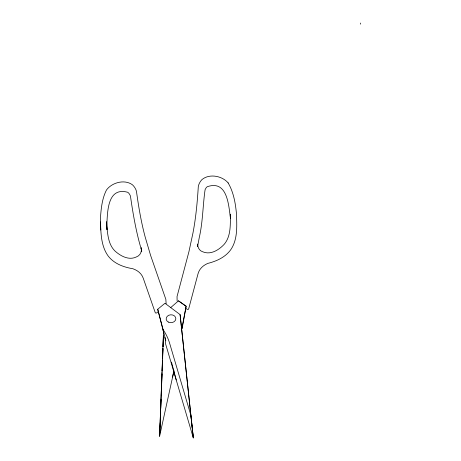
<?xml version="1.0" encoding="UTF-8"?>
<svg xmlns="http://www.w3.org/2000/svg" width="461" height="461" viewBox="0 0 461 461"><rect width="100%" height="100%" fill="white"/><g stroke="black" fill="none" stroke-linecap="round" stroke-linejoin="round"><path stroke-width="0.69" d="M158.273 311.555C157.645 312.097 155.956 314.102 155.213 312.541L143.221 278.144C141.452 273.344 137.706 270.469 132.877 268.734C123.64 267.196 114.167 263.755 108.226 256.086C100.291 245.143 100.844 230.598 100.475 217.719C101.126 208.332 102.135 198.46 106.479 190.001C111.948 182.498 124.568 179.029 132.422 184.78C134.33 186.561 135.816 188.831 136.468 191.373C138.594 206.782 141.164 222.167 145.232 237.208L150.655 255.584L165.845 299.339L166.133 303.753M163.517 331.252L159.61 436.215L173.97 370.823M160.653 412.122L160.301 420.663M160.785 408.527L161.125 399.186M161.258 395.59L161.575 386.963M161.707 383.373L162.047 374.027M162.151 371.151L162.497 361.81M162.6 358.935L162.969 348.868M163.05 346.712L163.419 336.651M163.522 333.776L163.626 330.9M162.03 372.425L159.61 436.215L160.203 422.783M162.082 370.99L162.491 360.243M162.549 358.808L162.958 348.055M163.01 346.62L163.419 335.873M163.499 333.724L163.58 331.568M197.642 246.272L199.273 237.536C202.863 222.087 202.886 204.488 205.099 189.667C205.848 188.284 206.148 187.506 207.283 186.705C227.457 179.744 228.639 205.11 230.477 218.456L230.31 214.555C230.431 224.997 230.892 236.654 224.069 244.445C218.837 249.983 210.717 255.106 202.949 251.873C199.146 250.669 197.953 247.718 197.475 244.042L197.59 246.641M172.593 377.086L173.797 370.794M181.392 330.26A61.78 50.295 -2.5 0 1 182.164 326.987L186.123 306.254L178.465 300.849L170.535 307.752M181.571 329.223A69.594 56.657 -2.5 0 1 182.21 328.082L186.146 306.231L178.465 300.849M157.72 309.25L164.975 303.28L180.09 314.592L193.315 437.95L165.562 343.797A61.78 50.295 -2.5 0 0 165.084 338.282L164.9 337.187A61.78 50.295 -2.5 0 0 163.171 330.721L157.72 309.25L163.119 329.632A69.594 56.657 -2.5 0 1 169.694 343.468L190.894 415.39L193.315 437.95L180.09 314.592M185.553 308.127C186.215 308.622 188.053 310.483 188.67 308.87L198.069 273.627C199.475 268.7 203.001 265.542 207.686 263.433C216.791 261.168 225.976 256.99 231.324 248.882C237.772 238.637 236.839 225.821 236.499 214.221C235.536 203.474 233.635 192.237 228.097 182.856M228.218 182.982C222.208 175.814 209.265 173.313 201.843 179.692C200.08 181.617 198.76 183.997 198.299 186.584C197.325 202.12 195.902 217.661 192.969 232.972L188.924 251.718L177.036 296.544L177.128 300.964M141.112 248.744L141.7 251.666L141.533 247.764C141.734 251.735 140.432 255.596 136.185 257.025C128.803 260.563 120.592 256.045 115.071 251.095C108.496 244.837 107.695 234.931 106.791 225.792L106.964 229.693L106.635 221.781L106.802 225.683C107.517 212.515 107.096 186.613 127.685 192.26C128.965 193.101 129.737 194.386 130.457 196.086C132.843 212.867 136.064 231.774 141.112 248.744L141.06 248.548M164.929 337.36L165.839 340.794M171.486 362.092L176.223 379.956M360.519 23.05L360.565 24.145M182.164 326.987L182.21 328.082M163.119 329.632L163.171 330.721M100.435 221.931L100.602 225.838M100.602 226.144L100.769 230.045M168.334 322.06A4.841 3.942 -2.5 0 0 175.837 318.891A4.841 3.942 -2.5 0 0 168.835 315.232A4.841 3.942 -2.5 0 0 168.334 322.06"/></g></svg>
